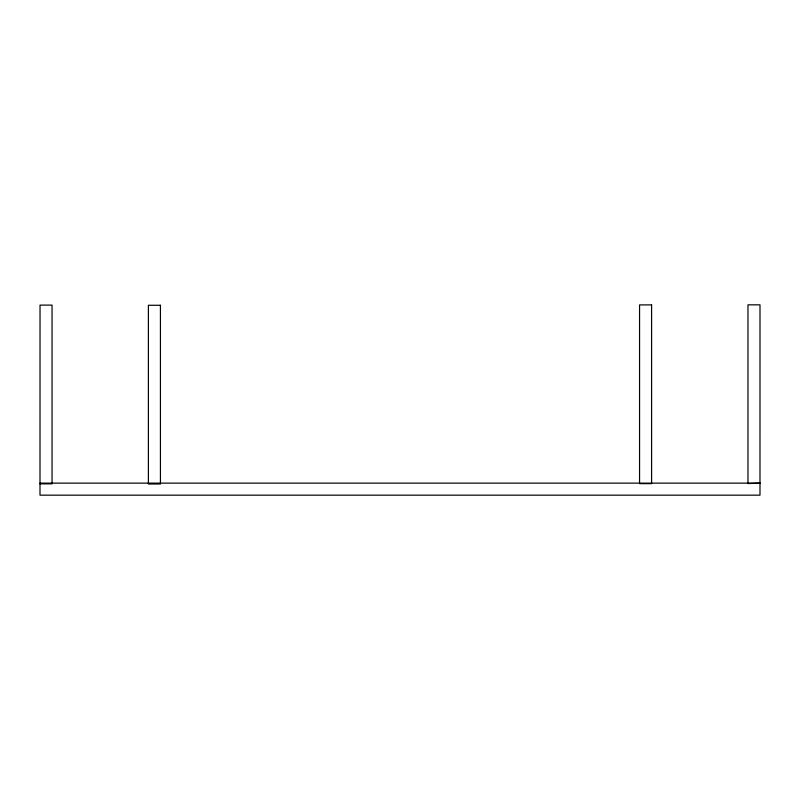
<?xml version="1.0" encoding="UTF-8"?>
<svg xmlns="http://www.w3.org/2000/svg" width="800" height="800" viewBox="0 0 800 800"><rect width="100%" height="100%" fill="white"/><g stroke="black" fill="none" stroke-linecap="round" stroke-linejoin="round"><path stroke-width="1.2" d="M760 483.13L747.97 483.57L747.97 304.84L760 304.84L759.99 495.16L40 495.16L40.03 305.11L52.05 305.11L52.05 483.85L40 483.85L40.03 483.13L759.99 483.13M651.59 304.9L639.56 304.9L639.56 483.64L651.59 483.64L651.59 304.9M160.43 305.27L148.4 305.27L148.4 484L160.43 484L160.43 305.27"/></g></svg>
